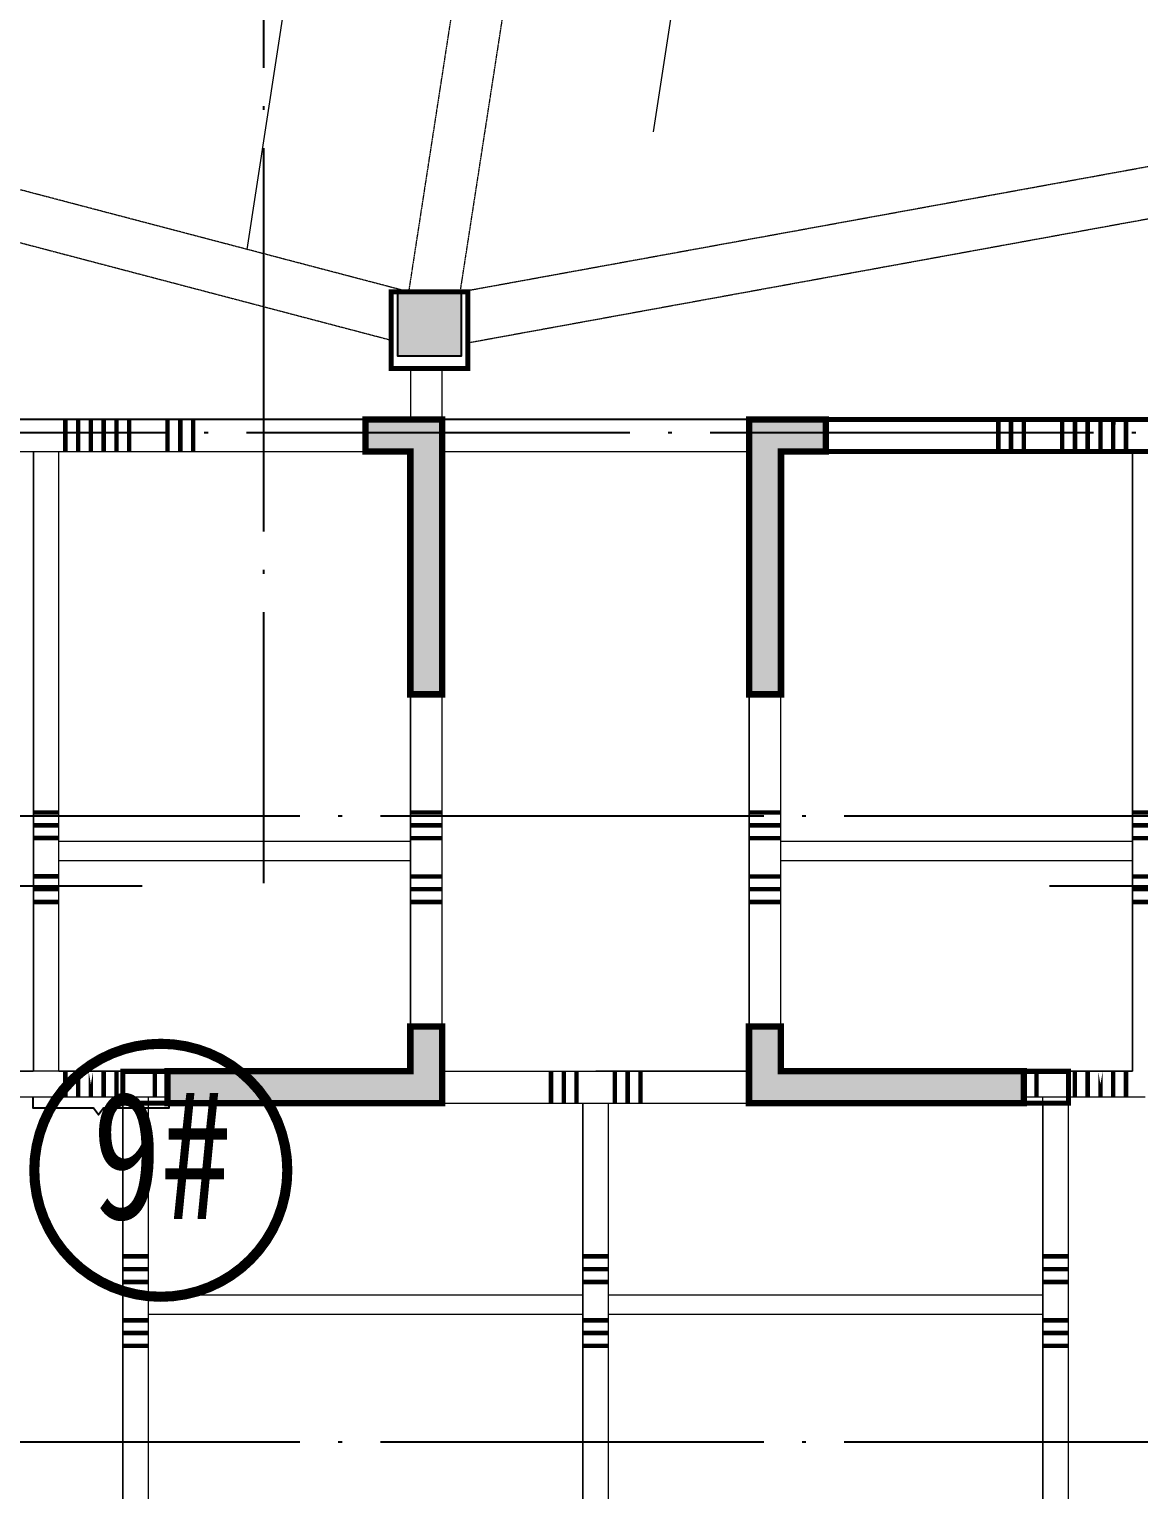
# Model space of a CAD drawing. Extents: x 290727 to 13733020, y 1731457 to 3643100.
# Drawn here: x 565080 to 573762, y 2174205 to 2185635 of the extents above; entities that cross this region are included whole.
import ezdxf
from ezdxf.enums import TextEntityAlignment as Align

# ---------------------------------------------------------------- set-up
doc = ezdxf.new("R2010")
doc.units = 0
doc.header["$LTSCALE"] = 10
for name, pattern in [('DASHED', [0.75, 0.5, -0.25]), ('DOTE', [2.4200000000000004, 2, -0.2, 0.02, -0.2]), ('虚线', [750, 450, -300])]:
    doc.linetypes.add(name, pattern=pattern)
doc.layers.get('0').update_dxf_attribs({"linetype": 'CONTINUOUS'})
for name, color, linetype in [('AXIS', 3, 'CONTINUOUS'), ('BEAM_CON', 4, 'CONTINUOUS'), ('BEAM_DASH', 144, 'DASHED'), ('BEAM_SE', 144, 'DASHED'), ('COLU', 2, 'CONTINUOUS'), ('COLUMN', 9, 'CONTINUOUS'), ('DOTE', 8, 'DOTE'), ('pl', 7, 'CONTINUOUS'), ('PUB_HATCH', 8, 'CONTINUOUS'), ('WALL', 255, 'CONTINUOUS'), ('主楼楼号', 6, 'CONTINUOUS'), ('作业图', 4, 'CONTINUOUS'), ('文字', 4, 'CONTINUOUS')]:
    doc.layers.add(name, color=color, linetype=linetype)
for name, color, linetype, lineweight in [('S_ConcWall', 8, 'CONTINUOUS', 35), ('S_SubBeamHoop', 1, 'CONTINUOUS', 40), ('板加腋边线', 253, '虚线', 18)]:
    doc.layers.add(name, color=color, linetype=linetype, lineweight=lineweight)
doc.layers.get('0').off()
doc.styles.add('黑体', font='simhei.ttf', dxfattribs={"width": 0.7})

# ---------------------------------------------------------------- blocks, each defined once
blk = doc.blocks.new('A$C55C93FC2')
at = {"layer": 'DOTE', "linetype": 'DOTE', "ltscale": 150}
for p, q in [((81984.13467079919, 127235.4713699026), (81984.13467079919, 52513.62335554417)), ((10299.45606850734, 53042.35001869965), (252290.8196143163, 53042.35001869965)), ((10299.45606850734, 48142.35001869965), (252290.8196143163, 48142.35001869965))]:
    blk.add_line(p, q, dxfattribs=at)
blk = doc.blocks.new('A$C682E2834')
h = blk.add_hatch(color=0)
h.dxf.hatch_style = 1
h.paths.add_polyline_path([(30400.23085716739, 7899.570863577392), (30600.24778824602, 7899.58779752336), (30600.28163841716, 7499.763246389892), (30800.28163841716, 7499.782777639892), (30800.23085716716, 7899.561097952392), (32999.96913841716, 7899.459535452392), (33000.16445091716, 7499.571840139892), (33200.16445091716, 7499.638246389892), (33200.05505534937, 7899.587791461672), (33200.00038841716, 7899.570863577392), (33200.00038841739, 8099.440454095457), (30600.23085716739, 8099.570863577392), (30400.23085716739, 8099.570863577392)])
edge = h.paths.add_edge_path(flags=16)
edge.add_line((11799.89296654239, 7900.001527639892), (11799.80312279216, 7500.223207327392))
h.paths.add_polyline_path([(9600.016013417393, 7900.001527639892), (11799.89296654239, 7900.001527639892)], flags=17)
h.paths.add_polyline_path([(21424.87343529216, 250.0015276398917), (21599.87343529216, 250.0020159211417), (21599.87343529216, 0.002015921141719446), (21174.87343529216, 0.001527639891719446), (20999.87343529216, 0.002015921141719446), (20999.87343529216, 250.0020159211417), (21174.87343529216, 250.0015276398917), (21175.03163841716, 2150.010804983642), (21425.03163841716, 2149.991273733642)])
h.paths.add_polyline_path([(42349.82460716716, 2149.023988577392), (42599.82460716716, 2149.014222952392), (42599.74648216716, 0.0005510773917194456), (42199.74648216716, 0.002015921141719446), (42199.74648216716, 250.0020159211417), (42349.74648216716, 250.0015276398917)])
h.paths.add_polyline_path([(42599.90663841716, 3549.014222952392), (42349.90663841716, 3549.025941702392), (42350.00429466716, 5450.001527639892), (42200.00038841716, 5450.001527639892), (42200.00038841716, 5700.001527639892), (42600.00038841716, 5700.001527639892)])
h.paths.add_polyline_path([(40700.23085716716, 10549.10113701489), (40700.24257591716, 10799.10113701489), (41300.23866966716, 10799.07574638989), (41300.16054466716, 8649.073793264892), (41050.16054466716, 8649.083558889892), (41050.24257591716, 10549.08648857739)])
h.paths.add_polyline_path([(39150.00038841716, 5450.001527639892), (39150.00038841716, 5700.001527639892), (41050.00038841716, 5700.001527639892), (41050.00038841716, 6099.077699514892), (41300.00038841716, 6099.077699514892), (41300.00038841716, 5450.001527639892)])
h.paths.add_polyline_path([(35100.33632591716, 12949.37848076489), (35100.34804466716, 13199.37848076489), (35400.34023216716, 13199.34918388989), (35400.23866966716, 10799.34625420239), (35800.24648216716, 10799.33160576489), (35800.22695091716, 10549.33160576489), (35150.23866966716, 10549.36383232739), (35150.34413841716, 12949.36090263989)])
h.paths.add_polyline_path([(28700.48085716716, 13199.59723076489), (28700.47695091716, 12949.59723076489), (28650.48281029216, 12949.60309013989), (28650.38124779216, 10549.60504326489), (28000.38124779216, 10549.60504326489), (28000.38124779216, 10799.60504326489), (28400.38124779216, 10799.60504326489), (28400.48281029216, 13199.60699638989)])
h.paths.add_polyline_path([(22750.16249779216, 8649.935121389892), (22500.16249779216, 8649.944887014892), (22500.23866966716, 10799.94586357739), (23100.24257591716, 10799.91754326489), (23100.23085716716, 10549.91754326489), (22750.23866966716, 10549.93414482739)])
h.paths.add_polyline_path([(24650.00234154216, 5700.001527639892), (24650.00234154216, 5450.001527639892), (22500.00234154216, 5450.001527639892), (22500.00234154216, 6049.940980764892), (22750.00234154216, 6049.940980764892), (22750.00234154216, 5700.001527639892)])
h.paths.add_polyline_path([(25699.81679466716, 250.0010393586417), (25699.81679466716, 0.001039358641719446), (24799.74648216716, 0.001039358641719446), (24799.83046654216, 2149.837953421142), (25049.83046654216, 2149.827699514892), (25049.74648216716, 250.0010393586417)])
h.paths.add_polyline_path([(32024.28945091716, 0.001039358641719446), (31299.81679466716, 0.001039358641719446), (31299.81679466716, 250.0010393586417), (31774.35976341716, 250.0010393586417), (31774.89101341716, 2149.639711233642), (32024.89101341716, 2149.569398733642), (32024.35976341716, 250.0010393586417), (32499.81679466716, 250.0010393586417), (32499.81679466716, 0.001039358641719446)])
h.paths.add_polyline_path([(29000.14491966716, 5700.001527639892), (29000.14491966716, 5500.001527639892), (28400.14296654216, 5500.001527639892), (28400.22109154216, 7249.609926077392), (28600.22109154216, 7249.600160452392), (28600.14296654216, 5700.001527639892)])
h.paths.add_polyline_path([(34800.00038841716, 5500.001527639892), (34800.00038841716, 5700.001527639892), (35200.00038841716, 5700.001527639892), (35200.00038841716, 7249.351137014892), (35400.00038841716, 7249.351137014892), (35400.00038841716, 5500.001527639892)])
h.paths.add_polyline_path([(30000.47695091716, 12949.58355888989), (30000.48085716716, 13199.58160576489), (30600.48281029216, 13199.57184013989), (30600.32656029216, 9399.568910452392), (30400.33046654216, 9399.575746389892), (30400.48671654216, 12949.57574638989)])
h.paths.add_polyline_path([(33200.18398216716, 9399.449769827392), (33400.18007591716, 9399.442933889892), (33400.34023216716, 12949.44098076489), (33800.33632591716, 12949.41949638989), (33800.34804466716, 13199.41949638989), (33200.34023216716, 13199.44879326489)])
h.paths.add_polyline_path([(38099.74648216716, 0.001039358641719446), (38099.74648216716, 250.0010393586417), (38749.74648216716, 250.0010393586417), (38749.82460716716, 2149.190980764892), (38999.82460716716, 2149.181215139892), (38999.74648216716, 0.001039358641719446)])
h.paths.add_polyline_path([(35024.86366966716, 2149.365785452392), (34774.86366966716, 2149.374574514892), (34774.93788841716, 4199.375551077392), (35024.93788841716, 4199.365785452392)])
h.paths.add_polyline_path([(29025.00234154216, 2149.648500296142), (28775.00234154216, 2149.648500296142), (28775.00234154216, 4199.648012014892), (29025.00234154216, 4199.648012014892)])
h.paths.add_polyline_path([(1900.001609120285, 10800.00152763989), (1900.001609120285, 10550.00152763989), (1550.001609120285, 10550.00152763989), (1550.001609120285, 8650.001527639892), (1300.001609120285, 8650.001527639892), (1300.001609120285, 10800.00152763989)])
h.paths.add_polyline_path([(3450.00136497966, 5700.001527639892), (3450.00136497966, 5450.001527639892), (1300.001609120285, 5450.001527639892), (1300.001609120285, 6100.001527639892), (1550.001609120285, 6100.001527639892), (1550.001609120285, 5700.001527639892)])
h.paths.add_polyline_path([(20100.00234154216, 8650.001527639892), (19850.00234154216, 8650.001527639892), (19850.00234154216, 10550.00152763989), (19500.00234154216, 10550.00152763989), (19500.00234154216, 10800.00152763989), (20100.00234154216, 10800.00152763989)])
h.paths.add_polyline_path([(13899.85097435466, 12950.00152763989), (13899.85097435466, 13200.00152763989), (14199.85488060466, 13200.00152763989), (14199.85488060466, 10800.00152763989), (14599.85585716716, 10800.00152763989), (14599.85585716716, 10550.00152763989), (13949.85488060466, 10550.00152763989), (13949.85488060466, 12950.00152763989)])
h.paths.add_polyline_path([(7499.99745872966, 13200.00152763989), (7499.99745872966, 12950.00152763989), (7450.00136497966, 12950.00152763989), (7450.00136497966, 10550.00152763989), (6800.00136497966, 10550.00152763989), (6800.00136497966, 10800.00152763989), (7200.00136497966, 10800.00152763989), (7200.00136497966, 13200.00152763989)])
h.paths.add_polyline_path([(17950.00234154216, 5450.001527639892), (17950.00234154216, 5700.001527639892), (19850.00234154216, 5700.001527639892), (19850.00234154216, 6050.001527639892), (20100.00234154216, 6050.001527639892), (20100.00234154216, 5450.001527639892)])
h.paths.add_polyline_path([(16900.00234154216, 0.001039358641719446), (16900.00234154216, 250.0010393586417), (17550.00234154216, 250.0010393586417), (17550.00234154216, 2150.001039358642), (17800.00234154216, 2150.001039358642), (17800.00234154216, 0.001039358641719446)])
h.paths.add_polyline_path([(10575.42616966716, 0.001039358641719446), (10100.00136497966, 0.001039358641719446), (10100.00136497966, 250.0010393586417), (10575.42616966716, 250.0010393586417), (10575.00136497966, 2149.975160452392), (10825.00136497966, 2150.026918264892), (10825.42616966716, 250.0010393586417), (11300.00136497966, 250.0010393586417), (11300.00136497966, 0.001039358641719446)])
h.paths.add_polyline_path([(400.0016091202851, 5700.001527639892), (400.0016091202851, 5450.001527639892), (250.0016091202851, 5450.001527639892), (250.0016091202851, 3550.001527639892), (0.001609120285138488, 3550.001527639892), (0.001609120285138488, 5700.001527639892)])
h.paths.add_polyline_path([(400.0011208390351, 250.0020159211417), (400.0018532609101, 0.002015921141719446), (0.001609120285138488, 0.0005510773917194456), (0.001609120285138488, 2150.001039358642), (250.0016091202851, 2150.001039358642), (250.0016091202851, 250.0015276398917)])
h.paths.add_polyline_path([(13599.85488060466, 5500.001527639892), (13599.85488060466, 5700.001527639892), (13999.85488060466, 5700.001527639892), (13999.85488060466, 7250.001527639892), (14199.85488060466, 7250.001527639892), (14199.85488060466, 5500.001527639892)])
h.paths.add_polyline_path([(7800.00136497966, 5700.001527639892), (7800.00136497966, 5500.001527639892), (7200.00136497966, 5500.001527639892), (7200.00136497966, 7250.001527639892), (7400.00136497966, 7250.001527639892), (7400.00136497966, 5700.001527639892)])
h.paths.add_polyline_path([(12599.85097435466, 13200.00152763989), (12599.85097435466, 12950.00152763989), (12199.85488060466, 12950.00152763989), (12199.85488060466, 9400.001527639892), (11999.85488060466, 9400.001527639892), (11999.85488060466, 13200.00152763989)])
h.paths.add_polyline_path([(9200.001364979893, 9400.001527639892), (9200.001364979893, 12950.00152763989), (8799.99745872966, 12950.00152763989), (8799.99745872966, 13200.00152763989), (9400.00136497966, 13200.00152763989), (9400.001364979893, 9400.001527639892)])
h.paths.add_polyline_path([(4500.00136497966, 250.0010393586417), (4500.00136497966, 0.001039358641719446), (3600.00136497966, 0.001039358641719446), (3600.00136497966, 2150.001039358642), (3850.00136497966, 2150.001039358642), (3850.00136497966, 250.0010393586417)])
h.paths.add_polyline_path([(7825.00136497966, 2150.001039358642), (7575.00136497966, 2150.001039358642), (7575.00136497966, 4200.001527639892), (7825.00136497966, 4200.001527639892)])
h.paths.add_polyline_path([(13824.85683372966, 2150.001039358642), (13574.85683372966, 2150.001039358642), (13574.85683372966, 4200.001527639892), (13824.85683372966, 4200.001527639892)])
edge = h.paths.add_edge_path()
edge.add_line((11999.78554466739, 8100.001527639892), (12199.78554466739, 8100.001527639892))
edge.add_line((12199.78554466739, 8100.001527639892), (12199.78554466739, 7900.001527639892))
edge.add_line((12199.78554466739, 7900.001527639892), (11999.76861358853, 7900.01846158586))
edge.add_line((9400.016013417393, 8100.001527639892), (9200.016013417393, 8100.001527639892))
edge.add_line((9200.016013417393, 8100.001527639892), (9200.016013417393, 7900.001527639892))
edge.add_line((9200.016013417393, 7900.001527639892), (9400.032944496023, 7900.01846158586))
edge.add_line((9400.011129499879, 7900.018459738931), (9400.00136497966, 7500.188051077392))
edge.add_line((9400.00136497966, 7500.188051077392), (9600.00136497966, 7500.182191702392))
edge.add_line((9600.00136497966, 7500.182191702392), (9600.016013417393, 7900.001527639892))
edge.add_line((11999.87831810489, 8100.001527639892), (9400.016013417393, 8100.001527639892))
edge.add_line((11799.80312279216, 7500.223207327392), (11999.80312279239, 7500.193910452392))
edge.add_line((11999.80312279239, 7500.193910452392), (11999.76861358853, 7900.01846158586))
at = {"layer": 'S_ConcWall', "color": 0, "lineweight": 35, "ltscale": 0.9999999776482582}
for p, q in [((19500.00234154216, 10550.00152763989), (19500.00234154216, 10800.00152763989)), ((19500.00234154216, 10800.00152763989), (20100.00234154216, 10800.00152763989)), ((20100.00234154216, 10800.00152763989), (20100.00234154216, 8650.001527639892)), ((22500.16249779216, 8649.944887014892), (22500.23866966716, 10799.94586357739)), ((22500.23866966716, 10799.94586357739), (23100.24257591716, 10799.91754326489)), ((23100.24257591716, 10799.91754326489), (23100.23085716716, 10549.91754326489)), ((19850.00234154216, 10550.00152763989), (19500.00234154216, 10550.00152763989)), ((19850.00234154216, 8650.001527639892), (19850.00234154216, 10550.00152763989)), ((22750.23866966716, 10549.93414482739), (22750.16249779216, 8649.935121389892)), ((23100.23085716716, 10549.91754326489), (22750.23866966716, 10549.93414482739)), ((20100.00234154216, 8650.001527639892), (19850.00234154216, 8650.001527639892)), ((22750.16249779216, 8649.935121389892), (22500.16249779216, 8649.944887014892)), ((19850.00234154216, 5700.001527639892), (19850.00234154216, 6050.001527639892)), ((19850.00234154216, 6050.001527639892), (20100.00234154216, 6050.001527639892)), ((20100.00234154216, 6050.001527639892), (20100.00234154216, 5450.001527639892)), ((22500.00234154216, 5450.001527639892), (22500.00234154216, 6049.940980764892)), ((22500.00234154216, 6049.940980764892), (22750.00234154216, 6049.940980764892)), ((22750.00234154216, 6049.940980764892), (22750.00234154216, 5700.001527639892)), ((17950.00234154216, 5700.001527639892), (19850.00234154216, 5700.001527639892)), ((17950.00234154216, 5450.001527639892), (17950.00234154216, 5700.001527639892)), ((22750.00234154216, 5700.001527639892), (24650.00234154216, 5700.001527639892)), ((24650.00234154216, 5700.001527639892), (24650.00234154216, 5450.001527639892)), ((20100.00234154216, 5450.001527639892), (17950.00234154216, 5450.001527639892)), ((24650.00234154216, 5450.001527639892), (22500.00234154216, 5450.001527639892))]:
    blk.add_line(p, q, dxfattribs=at)
blk = doc.blocks.new('_FZH')
blk.add_lwpolyline([(-0.5, -0.5), (0.5, -0.5), (0.5, 0.5), (-0.5, 0.5)], close=True)
at = {"layer": 'PUB_HATCH'}
blk.add_solid([(-0.5, -0.5), (0.5, -0.5), (-0.5, 0.5), (0.5, 0.5)], dxfattribs=at)
blk = doc.blocks.new('车库建筑作业图')
at = {"layer": 'DOTE', "ltscale": 150}
blk.add_line((548628.6311754757, 2182479.787115064), (594094.7238067095, 2182479.787115064), dxfattribs=at)
at = {"layer": 'DOTE', "linetype": 'Continuous', "ltscale": 150}
for p, q in [((565962.3753989332, 2178929.787115047), (561312.3753989843, 2178929.787115003)), ((577712.3753989148, 2178929.787115083), (573062.375398966, 2178929.787115126))]:
    blk.add_line(p, q, dxfattribs=at)
at = {"layer": '主楼楼号', "const_width": 79.19999841620924, "elevation": -0.8014384514360892}
blk.add_lwpolyline([(565119.2727105226, 2176705.16830334, 1), (567099.2726709228, 2176705.16830334, 1)], format="xyb", close=True, dxfattribs=at)
at = {"color": 8}
blk.add_blockref('A$C682E2834', (548212.4824323651, 2171779.785587673), dxfattribs=at)
at = {"layer": 'COLUMN', "linetype": 'Continuous', "xscale": 500, "yscale": 500, "zscale": 500, "rotation": 270}
blk.add_blockref('_FZH', (568212.35944848, 2183329.822146404), dxfattribs=at)
at = {"layer": '文字', "linetype": 'Continuous'}
blk.add_blockref('A$C55C93FC2', (484928.2411151752, 2126437.437102827), dxfattribs=at)
at = {"layer": '主楼楼号', "style": '黑体', "width": 0.8}
blk.add_text('9#', height=1000, dxfattribs=at).set_placement((565570.3924878426, 2176023.220362077, -0.5342923123747132), align=Align.BOTTOM_LEFT)
blk = doc.blocks.new('9-l')
at = {"layer": 'AXIS', "color": 0}
blk.add_lwpolyline([(821678.1208371208, -907266.2912698596), (821678.1409560447, -907355.9348300888), (821167.0293905155, -907356.1146824568), (821127.2201102092, -907408.7117757804), (821089.7568970735, -907356.1320249147), (820618.260617824, -907356.2602572463), (820618.2404986809, -907266.6157204547)], dxfattribs=at)
at = {"layer": 'BEAM_CON', "color": 0, "lineweight": 18, "ltscale": 0.9999999776482582}
for p, q in [((818318.4968297218, -901968.0076428), (820718.6433140968, -901968.0076428)), ((820718.6433140968, -901968.0076428), (821518.4968297218, -901968.0076428)), ((821518.4968297218, -901968.0076428), (823218.6433140968, -901968.0076428)), ((826818.8835484718, -901968.091627175), (828519.0261265968, -901968.169752175)), ((828519.0280797218, -901968.169752175), (829318.8855015968, -901968.21467405)), ((823818.6433140968, -906718.0076428), (823818.6433140968, -904118.0076428)), ((826218.6433140968, -906718.068189675), (826218.8034703468, -904118.064283425)), ((820818.6433140968, -905417.7623163491), (823568.6433140968, -905418.01936155)), ((826468.7448765968, -905418.0828381125), (829218.7212834731, -905417.9619895399)), ((820818.6433140968, -907068.0076428), (821668.6433140968, -907068.0076428)), ((823818.6433140968, -907068.0076428), (826218.6433140968, -907068.0076428)), ((828368.6433140968, -907068.0076428), (829218.6433140968, -907068.0076428)), ((821518.6433140968, -908818.0117931906), (824868.9069859718, -908818.0117931906)), ((821518.6726109718, -908818.0117931906), (824918.9069859718, -908818.0117931906)), ((825118.9069859718, -908818.0117931906), (828518.5886265968, -908818.0117931906)), ((825118.9282927364, -908818.0117931906), (828468.5886265968, -908818.0117931906))]:
    blk.add_line(p, q, dxfattribs=at)
at = {"layer": 'BEAM_SE', "color": 0, "lineweight": 18, "ltscale": 0.9999999776482582}
for p, q in [((818318.4968297218, -902218.0076428), (820718.6433140968, -902218.0076428)), ((820618.6433140968, -907068.0076428), (820618.6433140968, -902218.0076428)), ((820718.6433140968, -902218.0076428), (821518.4968297218, -902218.0076428)), ((820818.6433140968, -907068.0076428), (820818.6433140968, -902218.0076428)), ((821518.4968297218, -902218.0076428), (823218.6433140968, -902218.0076428)), ((826818.8835484718, -902218.091627175), (828519.0144078468, -902218.169752175)), ((828519.0144078468, -902218.169752175), (829318.8718297218, -902218.21467405)), ((829218.6433140968, -907068.0076428), (829218.8796422218, -902218.208814675)), ((823568.6433140968, -906718.0076428), (823568.6433140968, -904118.0076428)), ((826468.6433140968, -906718.068189675), (826468.8034703468, -904118.07404905)), ((820818.6433140968, -905267.7576428), (823568.6433140968, -905268.0146880026)), ((826468.7448765968, -905268.0828381125), (829218.7285928936, -905267.9619892187)), ((817918.4958531593, -907068.0076428), (820618.6433140968, -907068.0076428)), ((817918.4958531593, -907268.0076428), (820718.6433140968, -907268.0076428)), ((820718.6433140968, -907268.0076428), (821668.6433140968, -907268.0076428)), ((821318.6433140968, -910618.0081310812), (821318.6433140968, -907268.0076428)), ((821518.6433140968, -910618.0081310812), (821518.6433140968, -907268.0076428)), ((828368.6433140968, -907268.0076428), (829318.6433140968, -907268.0076428)), ((828518.4714390968, -910618.1712170187), (828518.6433140968, -907268.0076428)), ((828718.4714390968, -910618.1795178), (828718.6433140968, -907268.0076428)), ((823818.6433140968, -907318.0076428), (826218.6433140968, -907318.0076428)), ((824918.6726109718, -910618.0003185812), (824919.1413609718, -907318.0076428)), ((825118.6726109718, -910618.0159435812), (825119.1413609763, -907318.0076428)), ((821518.6726109718, -908968.0117931906), (824918.9069859718, -908968.0117931906)), ((825118.9069859742, -908968.0117931906), (828518.5886265992, -908968.0117931906))]:
    blk.add_line(p, q, dxfattribs=at)
at = {"layer": 'S_ConcWall', "color": 0, "lineweight": 35, "ltscale": 0.9999999776482582, "const_width": 50}
for points in [[(823568.6433140968, -904118.0076428), (823568.6433140968, -902218.0076428), (823218.6433140968, -902218.0076428), (823218.6433140968, -901968.0076428), (823818.6433140968, -901968.0076428), (823818.6433140968, -904118.0076428)], [(826218.8034703468, -904118.064283425), (826218.8796422218, -901968.0633068625), (826818.8835484718, -901968.091627175), (826818.8718297218, -902218.091627175), (826468.8796422218, -902218.0750256125), (826468.8034703468, -904118.07404905)], [(821668.6433140968, -907068.0076428), (823568.6433140968, -907068.0076428), (823568.6433140968, -906718.0076428), (823818.6433140968, -906718.0076428), (823818.6433140968, -907318.0076428), (821668.6433140968, -907318.0076428)], [(828368.6433140968, -907318.0076428), (826218.6433140968, -907318.0076428), (826218.6433140968, -906718.068189675), (826468.6433140968, -906718.068189675), (826468.6433140968, -907068.0076428), (828368.6433140968, -907068.0076428)]]:
    blk.add_lwpolyline(points, close=True, dxfattribs=at)
at = {"layer": 'S_SubBeamHoop', "color": 0, "linetype": 'Continuous', "ltscale": 0.9999999776482582, "const_width": 35}
for points in [[(820868.6577185215, -901968.0071549336), (820868.6577185215, -902218.0076428)], [(820968.6577185215, -901968.0071549336), (820968.6577185215, -902218.0076428)], [(821068.6577185215, -901968.0071549336), (821068.6577185215, -902218.0076428)], [(821168.5112341465, -901968.0071549336), (821168.5112341465, -902218.0076428)], [(821268.5112341465, -901968.0071549336), (821268.5112341465, -902218.0076428)], [(821368.5112341465, -901968.0071549336), (821368.5112341465, -902218.0076428)], [(821668.5112341465, -901968.0071549336), (821668.5112341465, -902218.0076428)], [(821768.5112341465, -901968.0071549336), (821768.5112341465, -902218.0076428)], [(821868.5112341465, -901968.0071549336), (821868.5112341465, -902218.0076428)], [(828169.0405310215, -901968.1526627461), (828169.0307654969, -902218.15009627)], [(828269.0405310215, -901968.1575455586), (828269.0307654683, -902218.1557125053)], [(828369.0405310215, -901968.1624283711), (828369.0307654394, -902218.1613287407)], [(828669.0405310215, -901968.1761002461), (828669.0307653155, -902218.1781774466)], [(828769.0405310215, -901968.1809830586), (828769.0307652866, -902218.1837936819)], [(828869.0405310215, -901968.1858658711), (828869.030765258, -902218.1894099172)], [(828968.8999060215, -901968.1936783711), (828968.8852575056, -902218.1950179805)], [(829068.8999060215, -901968.1995377461), (829068.8852575198, -902218.2006342158)], [(829168.8999060215, -901968.2053971211), (829168.885257534, -902218.2062504512)], [(820618.6577185215, -905042.7473893086), (820818.6577185215, -905042.7473893086)], [(823568.6433140968, -905043.0286393086), (823818.6577185215, -905043.0286393086)], [(826218.7866247715, -905043.0794205586), (826468.7464900187, -905043.0989486731)], [(829218.7788122715, -905042.9485611836), (829418.7788122715, -905042.9602799336)], [(820618.6577185215, -905142.7473893086), (820818.6577185215, -905142.7473893086)], [(823568.6433140968, -905143.0286393086), (823818.6577185215, -905143.0286393086)], [(826218.7788122715, -905143.0794205586), (826468.7403301492, -905143.0989488022)], [(829218.7729528965, -905142.9485611836), (829418.7729528965, -905142.9602799336)], [(820618.6577185215, -905242.7473893086), (820818.6577185215, -905242.7473893086)], [(823568.6433140968, -905243.0286393086), (823818.6577185215, -905243.0286393086)], [(826218.7709997715, -905243.0794205586), (826468.7341702795, -905243.0989489313)], [(829218.7670935215, -905242.9485611836), (829418.7670935215, -905242.9602799336)], [(820618.6577185215, -905542.7473893086), (820818.6577185215, -905542.7473893086)], [(823568.6433140968, -905543.0286393086), (823818.6577185215, -905543.0286393086)], [(826218.7475622715, -905543.0794205586), (826468.7156906705, -905543.0989493186)], [(829218.7514685215, -905542.9485611836), (829418.7514685215, -905542.9602799336)], [(820618.6577185215, -905642.7473893086), (820818.6577185215, -905642.7473893086)], [(823568.6433140968, -905643.0286393086), (823818.6577185215, -905643.0286393086)], [(826218.7397497715, -905643.0794205586), (826468.7095308008, -905643.0989494477)], [(829218.7456091465, -905642.9485611836), (829418.7456091465, -905642.9602799336)], [(820618.6577185215, -905742.7473893086), (820818.6577185215, -905742.7473893086)], [(823568.6433140968, -905743.0286393086), (823818.6577185215, -905743.0286393086)], [(826218.7319372715, -905743.0794205586), (826468.7033709311, -905743.0989495768)], [(829218.7397497715, -905742.9485611836), (829418.7397497715, -905742.9602799336)], [(820868.6577185215, -907068.0071549336), (820868.6577185215, -907268.0071549336)], [(820968.6577185215, -907068.0071549336), (820968.6577185215, -907268.0071549336)], [(821168.6577185215, -907068.0071549336), (821168.6577185215, -907268.0071549336)], [(821268.6577185215, -907068.0071549336), (821268.6577185215, -907268.0071549336)], [(821568.6577185215, -907068.0071549336), (821568.6577185215, -907268.0071549336)], [(821668.6577185215, -907068.0071549336), (821668.6577185215, -907268.0071549336)], [(824669.1557653965, -907068.0071549336), (824669.1557653965, -907318.0076428)], [(824769.1557653965, -907068.0071549336), (824769.1557653965, -907318.0076428)], [(824869.1557653965, -907068.0071549336), (824869.1557653965, -907318.0076428)], [(825169.1557653965, -907068.0071549336), (825169.1557653965, -907318.0076428)], [(825269.1557653965, -907068.0071549336), (825269.1557653965, -907318.0076428)], [(825369.1557653965, -907068.0071549336), (825369.1557653965, -907318.0076428)], [(828368.6577185215, -907068.0071549336), (828368.6577185215, -907268.0071549336)], [(828468.6577185215, -907068.0071549336), (828468.6577185215, -907268.0071549336)], [(828768.6577185215, -907068.0071549336), (828768.6577185215, -907268.0071549336)], [(828868.6577185215, -907068.0071549336), (828868.6577185215, -907268.0071549336)], [(829068.6577185215, -907068.0071549336), (829068.6577185215, -907268.0071549336)], [(829168.6577185215, -907068.0071549336), (829168.6577185215, -907268.0071549336)], [(821318.6577185215, -908516.4407486836), (821518.6577185215, -908516.4407486836)], [(824918.9252966465, -908516.4309830586), (825118.9252966465, -908516.4505143086)], [(828518.5874060215, -908516.4368424336), (828718.5874060215, -908516.4446549336)], [(821318.6577185215, -908616.4407486836), (821518.6577185215, -908616.4407486836)], [(824918.9155310215, -908616.4309830586), (825118.9155310215, -908616.4505143086)], [(828518.5834997715, -908616.4368424336), (828718.5834997715, -908616.4446549336)], [(821318.6577185215, -908716.4407486836), (821518.6577185215, -908716.4407486836)], [(824918.9057653965, -908716.4309830586), (825118.9057653965, -908716.4505143086)], [(828518.5795935215, -908716.4368424336), (828718.5795935215, -908716.4446549336)], [(821318.6577185215, -909016.4407486836), (821518.6577185215, -909016.4407486836)], [(824918.8784216465, -909016.4309830586), (825118.8784216465, -909016.4505143086)], [(828518.5678747715, -909016.4368424336), (828718.5678747715, -909016.4446549336)], [(821318.6577185215, -909116.4407486836), (821518.6577185215, -909116.4407486836)], [(824918.8686560215, -909116.4309830586), (825118.8686560215, -909116.4505143086)], [(828518.5639685215, -909116.4368424336), (828718.5639685215, -909116.4446549336)], [(821318.6577185215, -909216.4407486836), (821518.6577185215, -909216.4407486836)], [(824918.8588903965, -909216.4309830586), (825118.8588903965, -909216.4505143086)], [(828518.5600622715, -909216.4368424336), (828718.5600622715, -909216.4446549336)]]:
    blk.add_lwpolyline(points, dxfattribs=at)
for points in [[(821068.6577185215, -907068.0071549336), (821068.6577185215, -907268.0071549336)], [(828968.6577185215, -907068.0071549336), (828968.6577185215, -907268.0071549336)]]:
    blk.add_lwpolyline(points, close=True, dxfattribs=at)
blk = doc.blocks.new('梁图-10.22')
at = {"color": 0}
blk.add_lwpolyline([(-1562523.94397509, 216007.9509954005), (-1519924.18152568, 216006.4023284544), (-1519923.927563129, 221707.9519714625), (-1521223.862846908, 221707.951971415), (-1521223.647064366, 226807.0261883722), (-1527123.689281879, 226807.2966979705), (-1527123.689281879, 229207.2886416037), (-1534123.445140096, 229207.5848549898), (-1534123.546703756, 226807.5554870334), (-1548324.073070942, 226807.9519714084), (-1548324.073070942, 229207.9519713842), (-1555323.926586569, 229207.9519713842), (-1555323.926586569, 226807.9519714089), (-1561224.02611656, 226807.951971408), (-1561224.026116791, 221709.6041299873), (-1562523.955200552, 221709.604130046), (-1562523.955200764, 216009.6085496619)], dxfattribs=at)
at = {"layer": 'BEAM_DASH', "color": 0, "lineweight": 18}
for p, q in [((-1541615.438529464, 234757.8965630592), (-1542688.25732141, 227807.8965630541)), ((-1542283.519825148, 227807.8965630536), (-1541210.701033202, 234757.8965630592)), ((-1542688.956707957, 227807.8965630541), (-1548130.208072456, 229237.458576391)), ((-1534334.273869491, 229254.7335213418), (-1542268.377807372, 227807.8965630536)), ((-1548324.354177306, 228874.8912193924), (-1542824.479177306, 227429.9272117801)), ((-1542224.479177306, 227409.3053700109), (-1534474.354177306, 228822.5925375479)), ((-1542674.427705028, 227207.8965630648), (-1542674.368885756, 226807.9512505592)), ((-1542424.368883053, 226807.9512505592), (-1542424.427702325, 227207.8965630648)), ((-1545524.354177306, 226807.9512505592), (-1548024.479177306, 226807.9512505592)), ((-1543024.354177306, 226807.9512505592), (-1545524.354177306, 226807.9512505592)), ((-1540024.363323786, 226807.9512505592), (-1542424.354177306, 226807.9512505592)), ((-1536924.099177305, 226807.7403129344), (-1539424.099177305, 226807.8653129339)), ((-1548024.479177306, 226557.9512505583), (-1545524.379178556, 226557.9512505583)), ((-1545624.354177306, 226557.9512505583), (-1545624.354177306, 221707.9512505573)), ((-1545524.329177306, 226557.9512505583), (-1543024.354177306, 226557.9512505583)), ((-1545424.354177306, 221707.9512505573), (-1545424.354177306, 226557.9512505583)), ((-1542424.354177306, 226557.9512505583), (-1540024.34045863, 226557.9512505583)), ((-1539424.111677306, 226557.8653132454), (-1537024.111530425, 226557.7453132384)), ((-1537024.111530425, 226557.7453132384), (-1537024.349275262, 221707.9512505573)), ((-1542674.354177306, 224657.9512505583), (-1542674.354177306, 222057.9512505536)), ((-1542424.354177306, 222057.9512505536), (-1542424.354177306, 224657.9512505583)), ((-1540024.166677045, 224657.8959620963), (-1540024.354177045, 222057.8959620921)), ((-1539774.354177695, 222057.8779332461), (-1539774.166677695, 224657.8779332503)), ((-1545524.383178555, 221707.9512505573), (-1548324.479177306, 221707.9512505573)), ((-1544824.354177306, 221707.9512505573), (-1545524.347177307, 221707.9512505573)), ((-1540024.354177306, 221707.9476449047), (-1541223.853876709, 221707.9512505573)), ((-1537024.349275262, 221707.9512505573), (-1537624.354177306, 221707.9512505573)), ((-1548324.479177306, 221507.9512505592), (-1545524.354177306, 221507.9512505592)), ((-1545524.354177306, 221507.9512505592), (-1544924.354177306, 221507.9512505592)), ((-1544924.354177306, 221457.9514203956), (-1544924.354177306, 218107.9512505541)), ((-1544724.354177306, 218107.9512505541), (-1544724.354177306, 221457.9510807218)), ((-1541323.871223441, 221457.950950142), (-1541324.462132497, 216257.9512505541)), ((-1541223.841633199, 221457.9512505205), (-1540024.354177306, 221457.9476449047)), ((-1541124.462131205, 216257.9512505541), (-1541123.871222148, 221457.950950013)), ((-1537724.362212796, 221457.9510807083), (-1537724.541677163, 218107.7925449456)), ((-1537524.541677449, 218107.7818311621), (-1537524.362212491, 221457.9514203821)), ((-1537524.359534054, 221507.9512505592), (-1536924.354177306, 221507.9512505592))]:
    blk.add_line(p, q, dxfattribs=at)
at = {"layer": 'COLU', "color": 0, "const_width": 40}
blk.add_lwpolyline([(-1542224.479177306, 227807.8965630513), (-1542824.479177306, 227807.8965630513), (-1542824.479177306, 227207.8965630648), (-1542224.479177306, 227207.8965630648)], close=True, dxfattribs=at)
at = {"layer": 'WALL', "color": 0, "const_width": 40}
for points in [[(-1534124.354177306, 228607.9512505378), (-1534124.354177306, 226807.8515974162), (-1540024.363325358, 226807.9684325168)], [(-1540024.363325358, 226807.968432493), (-1540024.166676887, 224657.8796044956), (-1539774.166677932, 224657.9024696518)], [(-1539774.166677932, 224657.9024696732), (-1539774.340455227, 226557.9254776216), (-1534423.990426744, 226557.5528134797)]]:
    blk.add_lwpolyline(points, dxfattribs=at)
for points in [[(-1542424.354177306, 224657.9512505583), (-1542424.354177306, 226807.9512505354), (-1543024.354177306, 226807.9512505354), (-1543024.354177306, 226557.9512505368), (-1542674.354177306, 226557.9512505368), (-1542674.354177306, 224657.9512505583)], [(-1544924.35443206, 221457.9514203966), (-1542424.354177306, 221457.9471744718), (-1542424.354177306, 222057.9512505513), (-1542674.354177306, 222057.9512505513), (-1542674.354177306, 221707.9475990632), (-1544924.354007468, 221707.9514203942)], [(-1540024.354177306, 221457.9471744746), (-1537524.362212491, 221457.9514203845), (-1537524.362637083, 221707.9514203831), (-1539774.354177306, 221707.947599066), (-1539774.354177306, 222057.8887505536), (-1540024.354177306, 222057.8887505541)]]:
    blk.add_lwpolyline(points, close=True, dxfattribs=at)
at = {"layer": '板加腋边线', "color": 0, "lineweight": 18}
for p, q in [((-1543952.414491931, 228139.8406568705), (-1543123.788412452, 233507.8965630592)), ((-1540088.257190483, 233507.8965630592), (-1540930.461942155, 228051.8744761259))]:
    blk.add_line(p, q, dxfattribs=at)

msp = doc.modelspace()

# ---------------------------------------------------------------- block references
at = {"layer": 'pl', "color": 8, "linetype": 'ByBlock'}
msp.add_blockref('9-l', (-255506.618520458, 3084547.794756104, 0.04886699677190909), dxfattribs=at)
at = {"layer": '作业图', "color": 8, "linetype": 'ByBlock', "extrusion": (8.375082255434633e-20, 6.906956049514209e-07, 0.9999999999997616)}
msp.add_blockref('梁图-10.22', (2110736.317229423, 1955771.835862295, -0.471097132047975), dxfattribs=at)
at = {"layer": '作业图', "linetype": 'Continuous'}
msp.add_blockref('车库建筑作业图', (0, 0), dxfattribs=at)

doc.saveas('drawing.dxf')
